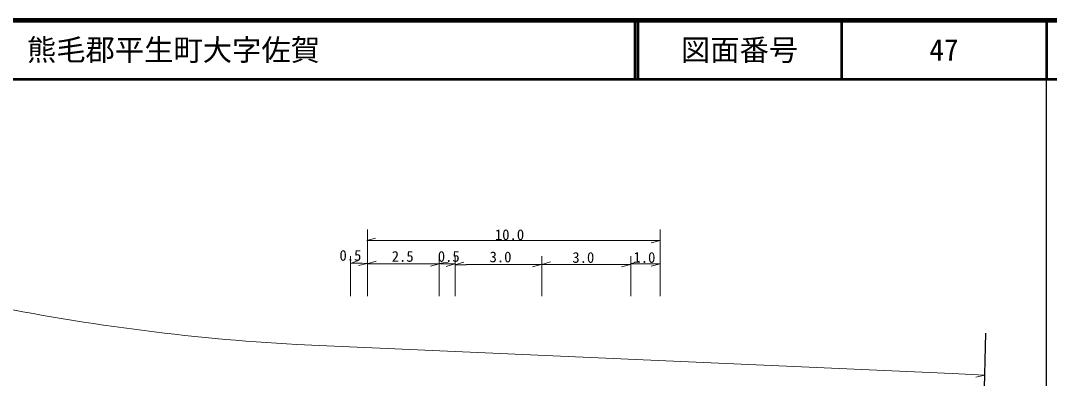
# Model space of a CAD drawing. Units: millimetres, scale not verified. Extents: x 40000 to 680000, y 20000 to 380000.
# Drawn here: x 403936 to 579500, y 318964 to 380000 of the extents above; entities that cross this region are included whole.
import ezdxf
from ezdxf.enums import TextEntityAlignment as Align

# ---------------------------------------------------------------- set-up
doc = ezdxf.new("R2010")
doc.units = ezdxf.units.MM
doc.header["$LTSCALE"] = 1000
for name, color, linetype, lineweight in [('M-BMK-OTRS', 5, 'Continuous', 25), ('M-STR-HTXT', 7, 'Continuous', 13), ('M-TTL', 2, 'Continuous', 140), ('M-TTL-BAND', 7, 'Continuous', 25), ('M-TTL-LINE', 7, 'Continuous', 50)]:
    doc.layers.add(name, color=color, linetype=linetype, lineweight=lineweight)
doc.layers.add('M-TTL-TXT', color=7, linetype='Continuous')
doc.styles.add('ＭＳ ゴシック', font='')
doc.styles.get('ＭＳ ゴシック').set_extended_font_data('MS Gothic')

msp = doc.modelspace()

# ---------------------------------------------------------------- linework, layer by layer
at = {"layer": 'M-BMK-OTRS'}
msp.add_line((567026, 258979), (568652, 326697), dxfattribs=at)
at = {"layer": 'M-STR-HTXT'}
for p, q in [((463125, 344359), (463125, 333006)), ((513059, 344359), (513059, 333006)), ((463014, 342485), (464514, 342905)), ((465660, 342485), (463014, 342485)), ((465660, 342485), (510744, 342485)), ((510744, 342485), (513059, 342485)), ((513059, 342485), (511559, 342065)), ((460226, 338592), (461690, 339123)), ((460259, 339840), (460259, 333006)), ((463097, 338497), (464592, 338938)), ((475360, 339840), (475360, 333006)), ((478116, 339840), (478116, 333006)), ((492887, 339840), (492887, 333006)), ((507988, 338517), (509488, 338937)), ((508098, 339840), (508098, 333006)), ((460700, 338627), (460226, 338592)), ((462243, 338627), (460700, 338627)), ((463097, 338592), (461581, 338235)), ((462243, 338627), (463097, 338592)), ((464558, 338517), (463097, 338497)), ((474258, 338517), (464558, 338517)), ((475382, 338497), (473875, 338104)), ((474258, 338517), (475382, 338497)), ((475335, 338545), (476872, 338795)), ((475581, 338517), (475335, 338545)), ((477344, 338517), (475581, 338517)), ((478065, 338497), (476565, 338077)), ((477218, 338497), (478065, 338497)), ((478065, 338356), (479565, 338776)), ((479948, 338356), (478065, 338356)), ((479990, 338407), (491344, 338407)), ((492777, 338407), (491277, 337987)), ((491344, 338407), (492777, 338407)), ((492887, 338407), (494387, 338827)), ((495532, 338407), (492887, 338407)), ((495532, 338407), (506996, 338407)), ((507988, 338407), (506488, 337987)), ((506996, 338407), (507988, 338407)), ((508980, 338517), (507988, 338517)), ((508980, 338517), (511956, 338517)), ((513059, 338517), (511559, 338097)), ((511956, 338517), (513059, 338517)), ((562905, 319816), (451079, 324741)), ((562905, 319816), (568469, 319531)), ((568469, 319531), (566949, 319188))]:
    msp.add_line(p, q, dxfattribs=at)
msp.add_arc((472349, 701084), 376944, 258.27982, 266.76517, dxfattribs=at)
at = {"layer": 'M-TTL'}
msp.add_line((680000, 380000), (40000, 380000), dxfattribs=at)
at = {"layer": 'M-TTL-BAND'}
msp.add_line((579000, 20000), (579000, 370000), dxfattribs=at)
at = {"layer": 'M-TTL-LINE'}
for p, q in [((508747, 380000), (508747, 370000)), ((509247, 380000), (509247, 370000)), ((543997, 380000), (543997, 370000)), ((579000, 380000), (579000, 370000)), ((40000, 370000), (680000, 370000))]:
    msp.add_line(p, q, dxfattribs=at)

# ---------------------------------------------------------------- texts
at = {"layer": 'M-STR-HTXT', "style": 'ＭＳ ゴシック'}
for s, p in [('10.0', (487373, 343484)), ('0.5', (460221, 339951)), ('2.5', (469141, 339775)), ('0.5', (477002, 339775)), ('3.0', (485833, 339687)), ('3.0', (499964, 339598)), ('1.0', (510386, 339598))]:
    msp.add_text(s, height=1833, dxfattribs=at).set_placement(p, align=Align.MIDDLE_CENTER)
at = {"layer": 'M-TTL-TXT', "style": 'ＭＳ ゴシック'}
msp.add_text('熊毛郡平生町大字佐賀', height=3666, dxfattribs=at).set_placement((405024, 375000), align=Align.MIDDLE_LEFT)
for s, p in [('図面番号', (526622, 375000)), ('47', (561497, 375000))]:
    msp.add_text(s, height=3666, dxfattribs=at).set_placement(p, align=Align.MIDDLE_CENTER)

doc.saveas('drawing.dxf')
